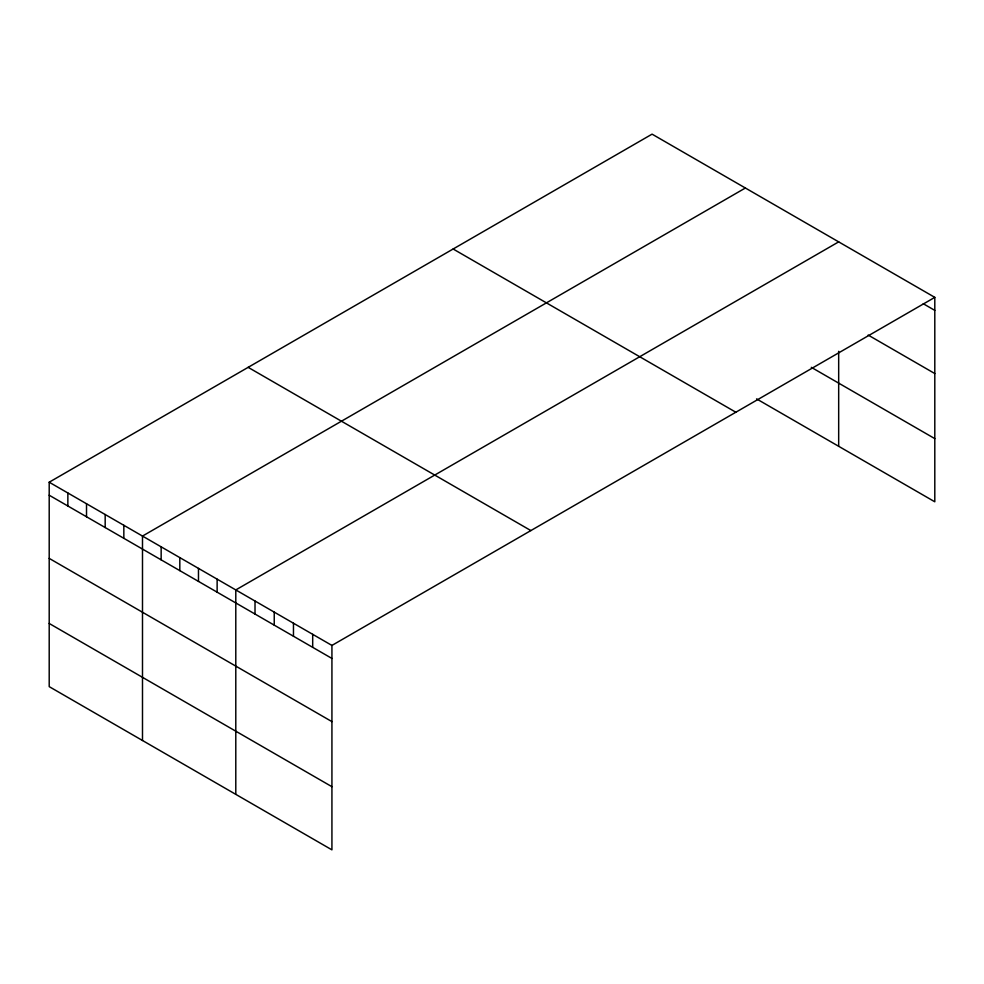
<?xml version="1.0" encoding="UTF-8"?>
<svg xmlns="http://www.w3.org/2000/svg" width="984" height="984" viewBox="0 0 984 984"><rect width="100%" height="100%" fill="white"/><g stroke="black" fill="none" stroke-linecap="round" stroke-linejoin="round"><path stroke-width="1.48" d="M49.2 482.209L331.928 645.43L331.928 849.856L49.2 686.635L49.2 482.209L652.072 134.144L934.8 297.365L934.8 501.791L756.573 398.889M745.38 188.005L142.495 536.071L142.495 740.497M838.676 241.867L235.791 589.933L235.791 794.359M331.928 645.43L934.8 297.365M923.263 303.724L934.8 310.378M868.159 335.064L934.8 373.551M811.308 367.327L934.8 438.63M453.132 249.001L735.847 412.234M248.153 367.339L530.868 530.573M49.2 495.223L331.928 658.444M49.2 558.383L331.928 721.616M49.2 623.462L331.928 786.696M838.676 351.313L838.676 446.293M312.691 634.336L312.691 647.349M293.466 623.241L293.466 636.254M274.241 612.134L274.241 625.148M255.016 601.039L255.016 614.053M217.132 579.17L217.132 592.183M198.473 568.395L198.473 581.409M179.814 557.62L179.814 570.634M161.155 546.846L161.155 559.859M123.836 525.296L123.836 538.309M105.177 514.521L105.177 527.535M86.518 503.759L86.518 516.772M67.859 492.984L67.859 505.997"/></g></svg>
